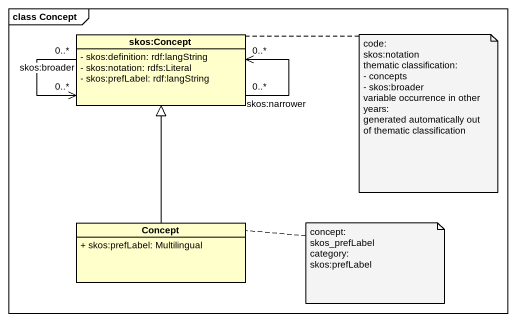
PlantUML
@startuml
mainframe class Concept
hide circle
hide empty members
skinparam classAttributeIconSize 0
class "skos:Concept" as skos_Concept {
  - skos:definition: rdf:langString
  - skos:notation: rdfs:Literal
  - skos:prefLabel: rdf:langString
}
class Concept {
  + skos:prefLabel: Multilingual
}
skos_Concept "0..*" --> "0..*" skos_Concept : skos:broader
skos_Concept "0..*" --> "0..*" skos_Concept : skos:narrower
Concept -up-|> skos_Concept
note right of skos_Concept
  code:
  skos:notation
  thematic classification:
  - concepts
  - skos:broader
  variable occurrence in other years:
  generated automatically out of thematic classification
end note
note right of Concept
  concept:
  skos_prefLabel
  category:
  skos:prefLabel
end note
@enduml
